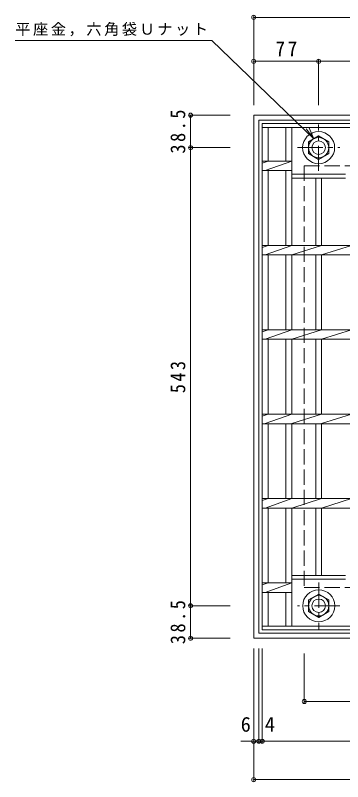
# Model space of a CAD drawing. Units: millimetres at full size, sheet at 1:6. Extents: x -857 to 1055, y -824 to 771.
# Drawn here: x -857 to -469, y -269 to 639 of the extents above; entities that cross this region are included whole.
import ezdxf
from ezdxf.enums import TextEntityAlignment as Align

# ---------------------------------------------------------------- set-up
doc = ezdxf.new("R2010")
doc.units = ezdxf.units.MM
doc.header["$LTSCALE"] = 6
doc.header["$PDMODE"] = 32
doc.header["$PDSIZE"] = 4.8
doc.linetypes.add('CHAIN1', pattern=[8, 5, -1, 1, -1])
doc.linetypes.add('DASHED3', pattern=[4, 3, -1])
for name, color, linetype, lineweight in [('E-1', 2, 'Continuous', 9), ('E-2', 3, 'Continuous', 9), ('E-4', 7, 'Continuous', 9), ('E-5', 7, 'Continuous', 9)]:
    doc.layers.add(name, color=color, linetype=linetype, lineweight=lineweight)
doc.styles.add('ＭＳ ゴシック', font='')
doc.styles.get('ＭＳ ゴシック').set_extended_font_data('MS Gothic')

msp = doc.modelspace()

# ---------------------------------------------------------------- linework, layer by layer
at = {"layer": 'E-1'}
for p, q in [((-574.041, 520.946), (-574.041, -99.054)), ((-574.041, 520.946), (45.958, 520.946)), ((-568.041, 514.946), (-568.041, -93.054)), ((-568.041, 514.946), (39.958, 514.946)), ((-509.041, 489.374), (-497.041, 496.302)), ((-497.041, 496.302), (-485.04, 489.374)), ((-509.041, 475.518), (-509.041, 489.374)), ((-485.04, 489.374), (-485.04, 475.518)), ((-497.041, 468.589), (-509.041, 475.518)), ((-485.04, 475.518), (-497.041, 468.589)), ((-574.041, -99.054), (45.958, -99.054)), ((-568.041, -93.054), (39.958, -93.054))]:
    msp.add_line(p, q, dxfattribs=at)
at = {"layer": 'E-1', "linetype": 'CHAIN1'}
for p, q in [((-497.041, 454.809), (-497.041, 510.083)), ((-522.177, 482.446), (-471.904, 482.446)), ((-496.941, -32.918), (-496.941, -88.192)), ((-471.804, -60.555), (-522.077, -60.555))]:
    msp.add_line(p, q, dxfattribs=at)
at = {"layer": 'E-1', "linetype": 'DASHED3'}
for p, q in [((-514.042, 460.946), (-14.041, 460.946)), ((-514.042, 460.946), (-514.042, -39.055)), ((-514.042, -39.055), (-14.041, -39.055))]:
    msp.add_line(p, q, dxfattribs=at)
at = {"layer": 'E-1'}
msp.add_lwpolyline([(-508.941, -67.483), (-508.941, -53.627), (-496.941, -46.698), (-484.941, -53.627), (-484.941, -67.483), (-496.941, -74.411)], close=True, dxfattribs=at)
for centre, radius in [((-497.041, 482.446), 19), ((-497.041, 482.446), 12), ((-497.041, 482.446), 8), ((-496.941, -60.555), 19), ((-496.941, -60.555), 12), ((-496.941, -60.555), 8)]:
    msp.add_circle(centre, radius, dxfattribs=at)
at = {"layer": 'E-2'}
for p, q in [((-564.041, -89.055), (-564.041, 510.946)), ((-564.041, 510.946), (35.958, 510.946)), ((-564.041, 506.446), (35.958, 506.446)), ((-557.041, 466.595), (-557.041, 506.446)), ((-535.841, 466.595), (-535.841, 506.446)), ((-528.841, 366.596), (-528.841, 506.446)), ((-564.041, 464.108), (-557.041, 466.595)), ((-564.041, 466.595), (-528.844, 466.595)), ((-560.641, 455.297), (-528.844, 466.595)), ((-564.041, 455.296), (-528.841, 455.296)), ((-557.041, 366.596), (-557.041, 455.296)), ((-535.841, 366.596), (-535.841, 455.296)), ((-528.841, 450.946), (-465.241, 450.946)), ((-528.841, 446.446), (-465.241, 446.446)), ((-500.541, 366.596), (-500.541, 446.446)), ((-493.541, 366.596), (-493.541, 446.446)), ((-564.041, 364.107), (-557.038, 366.596)), ((-564.041, 366.596), (35.958, 366.596)), ((-560.641, 355.296), (-528.841, 366.596)), ((-528.841, 355.296), (-493.541, 366.596)), ((-493.541, 355.296), (-458.241, 366.596)), ((-564.041, 355.296), (35.958, 355.296)), ((-557.041, 266.595), (-557.041, 355.296)), ((-535.841, 266.595), (-535.841, 355.296)), ((-528.841, 266.595), (-528.841, 355.296)), ((-500.541, 266.595), (-500.541, 355.296)), ((-493.541, 266.595), (-493.541, 355.296)), ((-564.041, 264.108), (-557.038, 266.596)), ((-564.041, 266.595), (35.958, 266.595)), ((-560.641, 255.297), (-528.841, 266.596)), ((-528.841, 255.297), (-493.541, 266.596)), ((-493.541, 255.297), (-458.241, 266.596)), ((-564.041, 255.296), (35.958, 255.296)), ((-557.041, 166.596), (-557.041, 255.296)), ((-535.841, 166.596), (-535.841, 255.296)), ((-528.841, 166.596), (-528.841, 255.296)), ((-500.541, 166.596), (-500.541, 255.296)), ((-493.541, 166.596), (-493.541, 255.296)), ((-564.041, 164.107), (-557.038, 166.596)), ((-564.041, 166.596), (35.958, 166.596)), ((-560.641, 155.296), (-528.841, 166.596)), ((-528.841, 155.296), (-493.541, 166.596)), ((-493.541, 155.296), (-458.241, 166.596)), ((-564.041, 155.295), (35.958, 155.295)), ((-557.041, 66.596), (-557.041, 155.295)), ((-535.841, 66.596), (-535.841, 155.295)), ((-528.841, 66.596), (-528.841, 155.295)), ((-500.541, 66.596), (-500.541, 155.295)), ((-493.541, 66.596), (-493.541, 155.295)), ((-564.041, 64.108), (-557.038, 66.596)), ((-564.041, 66.596), (35.958, 66.596)), ((-560.641, 55.297), (-528.841, 66.596)), ((-528.841, 55.297), (-493.541, 66.596)), ((-493.541, 55.297), (-458.241, 66.596)), ((-564.041, 55.296), (35.958, 55.296)), ((-557.041, -33.404), (-557.041, 55.296)), ((-535.841, -33.404), (-535.841, 55.296)), ((-528.841, -84.555), (-528.841, 55.296)), ((-500.541, -24.555), (-500.541, 55.296)), ((-493.541, -24.555), (-493.541, 55.296)), ((-465.241, -24.555), (-528.841, -24.555)), ((-564.041, -35.893), (-557.038, -33.404)), ((-564.041, -33.404), (-528.841, -33.404)), ((-560.641, -44.704), (-528.841, -33.404)), ((-465.241, -29.055), (-528.841, -29.055)), ((-564.041, -44.705), (-528.841, -44.705)), ((-557.041, -84.555), (-557.041, -44.705)), ((-535.841, -84.555), (-535.841, -44.705)), ((35.958, -84.555), (-564.041, -84.555)), ((35.958, -89.055), (-564.041, -89.055))]:
    msp.add_line(p, q, dxfattribs=at)
at = {"layer": 'E-4'}
for p, q in [((-574.041, 638.707), (-574.041, 532.946)), ((-574.041, 636.907), (-264.042, 636.907)), ((-574.042, 586.656), (-574.042, 532.946)), ((-574.042, 584.856), (-497.041, 584.856)), ((-497.041, 586.656), (-497.041, 532.946)), ((-497.041, 584.856), (-38.041, 584.856)), ((-650.842, 520.946), (-602.042, 520.946)), ((-649.042, 482.446), (-649.042, 520.946)), ((-650.842, 482.446), (-602.042, 482.446)), ((-649.042, -60.555), (-649.042, 482.446)), ((-650.842, -60.555), (-602.042, -60.555)), ((-649.042, -99.055), (-649.042, -60.555)), ((-650.842, -99.055), (-602.042, -99.055)), ((-574.042, -268.455), (-574.042, -111.054)), ((-568.041, -222.922), (-568.041, -111.054)), ((-563.992, -222.922), (-563.992, -111.054)), ((-514.042, -175.855), (-514.042, -117.055)), ((-514.042, -174.055), (-14.041, -174.055)), ((-574.042, -221.122), (-589.512, -221.122)), ((-574.042, -221.122), (-568.041, -221.122)), ((-568.041, -221.122), (-563.992, -221.122)), ((-563.992, -221.122), (35.909, -221.122)), ((-574.042, -266.655), (45.958, -266.655))]:
    msp.add_line(p, q, dxfattribs=at)
for p in [(-574.041, 636.907), (-574.042, 584.856), (-497.041, 584.856), (-649.042, 520.946), (-649.042, 482.446), (-649.042, -60.555), (-649.042, -99.055), (-514.042, -174.055), (-574.042, -221.122), (-568.041, -221.122), (-563.992, -221.122), (-574.042, -266.655)]:
    msp.add_point(p, dxfattribs=at)
at = {"layer": 'E-5'}
for q in [(-512.044, 504.76), (-508.648, 506.71)]:
    msp.add_line((-502.941, 492.838), q, dxfattribs=at)
msp.add_lwpolyline([(-502.941, 492.838), (-623.945, 609.456), (-856.945, 609.456)], dxfattribs=at)

# ---------------------------------------------------------------- texts
at = {"layer": 'E-4', "color": 2, "style": 'ＭＳ ゴシック'}
for s, p in [('6', (-589.512, -215.122)), ('4', (-560.885, -215.122))]:
    msp.add_text(s, height=17.6, dxfattribs=at).set_placement(p, align=Align.BOTTOM_LEFT)
at = {"layer": 'E-4', "color": 2, "insert": (-548.291, 590.856), "char_height": 17.6, "attachment_point": 7, "style": 'ＭＳ ゴシック'}
msp.add_mtext('\\T1.27;\\W0.95;77', dxfattribs=at)
at = {"layer": 'E-4', "color": 2, "char_height": 17.6, "attachment_point": 7, "rotation": 90, "style": 'ＭＳ ゴシック'}
for s, insert in [('\\T1.28;\\W0.9;38.5', (-655.042, 475.446)), ('\\T1.27;\\W0.9;543', (-655.042, 191.445)), ('\\T1.28;\\W0.9;38.5', (-655.042, -106.055))]:
    msp.add_mtext(s, dxfattribs=dict(at, insert=insert))
at = {"layer": 'E-5', "insert": (-856.945, 614.456), "char_height": 13.2, "attachment_point": 7, "style": 'ＭＳ ゴシック'}
msp.add_mtext('\\T1.17;平座金，六角袋Ｕナット', dxfattribs=at)

doc.saveas('drawing.dxf')
